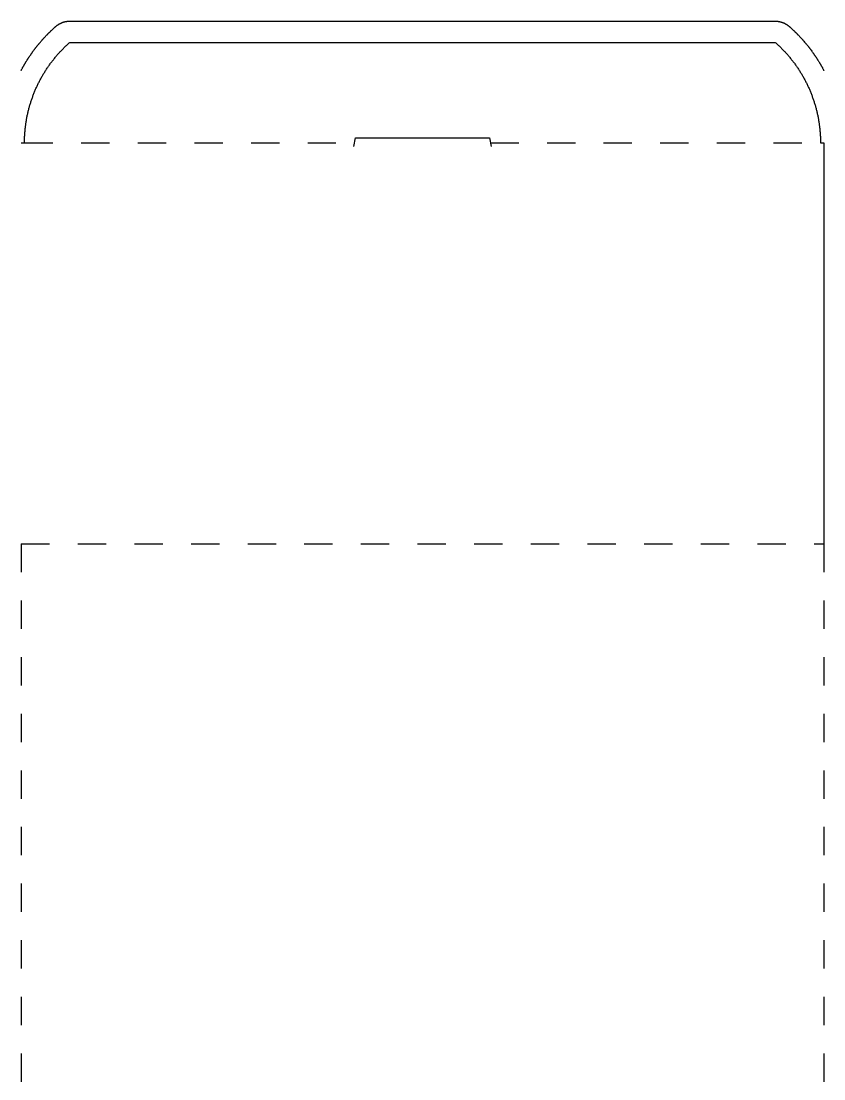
# Model space of a CAD drawing. Extents: x -9 to 1073, y -897 to 0.
# Drawn here: x 555.2 to 895.4, y -448.4 to 0 of the extents above; entities that cross this region are included whole.
import ezdxf

# ---------------------------------------------------------------- set-up
doc = ezdxf.new("R2010")
doc.units = 0
doc.linetypes.add('DASHED', pattern=[24, 12, -12])
for name, color, linetype in [('BLEED', 3, 'CONTINUOUS'), ('CREASE', 5, 'DASHED'), ('CUT', 1, 'CONTINUOUS')]:
    doc.layers.add(name, color=color, linetype=linetype)

msp = doc.modelspace()

# ---------------------------------------------------------------- linework, layer by layer
at = {"layer": 'BLEED'}
for p, q in [((575.7041, -0.0014), (575.8474, 0)), ((575.8474, 0), (874.7827, 0)), ((874.7827, 0), (874.8965, -0.0007)), ((567.365, -4.6015), (567.6516, -4.3222)), ((567.6516, -4.3222), (567.7006, -4.2754)), ((567.7006, -4.2754), (567.99, -3.9974)), ((567.99, -3.9974), (568.0238, -3.965)), ((568.0238, -3.965), (568.1686, -3.8275)), ((568.1686, -3.8275), (568.201, -3.7966)), ((568.201, -3.7966), (568.3471, -3.659)), ((568.3471, -3.659), (568.3644, -3.6432)), ((568.3644, -3.6432), (568.5106, -3.5064)), ((568.5106, -3.5064), (568.5271, -3.4913)), ((568.5271, -3.4913), (568.674, -3.3545)), ((568.674, -3.3545), (568.6913, -3.3379)), ((568.6913, -3.3379), (568.8382, -3.2018)), ((568.8382, -3.2018), (568.8713, -3.1709)), ((568.8713, -3.1709), (569.0189, -3.0355)), ((569.0189, -3.0355), (569.0527, -3.0053)), ((569.0527, -3.0053), (569.3494, -2.736)), ((569.3494, -2.736), (569.4012, -2.6892)), ((569.4012, -2.6892), (569.5502, -2.556)), ((569.5502, -2.556), (569.6986, -2.4235)), ((569.6986, -2.4235), (569.7346, -2.3918)), ((569.7346, -2.3918), (569.8843, -2.2594)), ((569.8843, -2.2594), (569.97, -2.1845)), ((569.97, -2.1845), (570.0564, -2.1103)), ((570.0564, -2.1103), (570.1442, -2.0376)), ((570.1442, -2.0376), (570.2328, -1.9663)), ((570.2328, -1.9663), (570.3221, -1.8958)), ((570.3221, -1.8958), (570.4128, -1.8266)), ((570.4128, -1.8266), (570.5035, -1.7582)), ((570.5035, -1.7582), (570.5957, -1.6913)), ((570.5957, -1.6913), (570.6886, -1.625)), ((570.6886, -1.625), (570.7822, -1.561)), ((570.7822, -1.561), (570.8765, -1.4969)), ((570.8765, -1.4969), (570.9722, -1.435)), ((570.9722, -1.435), (571.068, -1.3738)), ((571.068, -1.3738), (571.1652, -1.314)), ((571.1652, -1.314), (571.2624, -1.2557)), ((571.2624, -1.2557), (571.361, -1.1981)), ((571.361, -1.1981), (571.4597, -1.1419)), ((571.4597, -1.1419), (571.5598, -1.0872)), ((571.5598, -1.0872), (571.6598, -1.0332)), ((571.6598, -1.0332), (571.7614, -0.9814)), ((571.7614, -0.9814), (571.8629, -0.9302)), ((571.8629, -0.9302), (571.9651, -0.8806)), ((571.9651, -0.8806), (572.0681, -0.8316)), ((572.0681, -0.8316), (572.1718, -0.7848)), ((572.1718, -0.7848), (572.2762, -0.7387)), ((572.2762, -0.7387), (572.3813, -0.6941)), ((572.3813, -0.6941), (572.4864, -0.6509)), ((572.4864, -0.6509), (572.5922, -0.6091)), ((572.5922, -0.6091), (572.6988, -0.5688)), ((572.6988, -0.5688), (572.8054, -0.5299)), ((572.8054, -0.5299), (572.9126, -0.4918)), ((572.9126, -0.4918), (573.0206, -0.4558)), ((573.0206, -0.4558), (573.1294, -0.4205)), ((573.1294, -0.4205), (573.2381, -0.3866)), ((573.2381, -0.3866), (573.3468, -0.3542)), ((573.3468, -0.3542), (573.4562, -0.3233)), ((573.4562, -0.3233), (573.5664, -0.2938)), ((573.5664, -0.2938), (573.6766, -0.2657)), ((573.6766, -0.2657), (573.7874, -0.239)), ((573.7874, -0.239), (573.8983, -0.2138)), ((573.8983, -0.2138), (574.0099, -0.1894)), ((574.0099, -0.1894), (574.1215, -0.167)), ((574.1215, -0.167), (574.2331, -0.1462)), ((574.2331, -0.1462), (574.3454, -0.126)), ((574.3454, -0.126), (574.4578, -0.108)), ((574.4578, -0.108), (574.5701, -0.0914)), ((574.5701, -0.0914), (574.6831, -0.0756)), ((574.6831, -0.0756), (574.7962, -0.0619)), ((574.7962, -0.0619), (574.9092, -0.049)), ((574.9092, -0.049), (575.0222, -0.0382)), ((575.0222, -0.0382), (575.136, -0.0281)), ((575.136, -0.0281), (575.249, -0.0202)), ((575.249, -0.0202), (575.3628, -0.013)), ((575.3628, -0.013), (575.4766, -0.0079)), ((575.4766, -0.0079), (575.5903, -0.0036)), ((575.5903, -0.0036), (575.7041, -0.0014)), ((874.8965, -0.0007), (875.0102, -0.0029)), ((875.0102, -0.0029), (875.124, -0.0065)), ((875.124, -0.0065), (875.2378, -0.0115)), ((875.2378, -0.0115), (875.3515, -0.018)), ((875.3515, -0.018), (875.4653, -0.0259)), ((875.4653, -0.0259), (875.5783, -0.0353)), ((875.5783, -0.0353), (875.6921, -0.0461)), ((875.6921, -0.0461), (875.8051, -0.0583)), ((875.8051, -0.0583), (875.9182, -0.072)), ((875.9182, -0.072), (876.0312, -0.0871)), ((876.0312, -0.0871), (876.1435, -0.1037)), ((876.1435, -0.1037), (876.2558, -0.1217)), ((876.2558, -0.1217), (876.3682, -0.1404)), ((876.3682, -0.1404), (876.4805, -0.1613)), ((876.4805, -0.1613), (876.5921, -0.1836)), ((876.5921, -0.1836), (876.703, -0.2074)), ((876.703, -0.2074), (876.8146, -0.2326)), ((876.8146, -0.2326), (876.9247, -0.2585)), ((876.9247, -0.2585), (877.0356, -0.2866)), ((877.0356, -0.2866), (877.145, -0.3154)), ((877.145, -0.3154), (877.2552, -0.3463)), ((877.2552, -0.3463), (877.3646, -0.378)), ((877.3646, -0.378), (877.4734, -0.4118)), ((877.4734, -0.4118), (877.5814, -0.4464)), ((877.5814, -0.4464), (877.6894, -0.4824)), ((877.6894, -0.4824), (877.7974, -0.5198)), ((877.7974, -0.5198), (877.9039, -0.5587)), ((877.9039, -0.5587), (878.0105, -0.599)), ((878.0105, -0.599), (878.1163, -0.6401)), ((878.1163, -0.6401), (878.2222, -0.6833)), ((878.2222, -0.6833), (878.3273, -0.7272)), ((878.3273, -0.7272), (878.4317, -0.7726)), ((878.4317, -0.7726), (878.5354, -0.8194)), ((878.5354, -0.8194), (878.6383, -0.8676)), ((878.6383, -0.8676), (878.7406, -0.9173)), ((878.7406, -0.9173), (878.8428, -0.9677)), ((878.8428, -0.9677), (878.9443, -1.0195)), ((878.9443, -1.0195), (879.0444, -1.0728)), ((879.0444, -1.0728), (879.1445, -1.1275)), ((879.1445, -1.1275), (879.2438, -1.1837)), ((879.2438, -1.1837), (879.3425, -1.2406)), ((879.3425, -1.2406), (879.4404, -1.2989)), ((879.4404, -1.2989), (879.5369, -1.3586)), ((879.5369, -1.3586), (879.6334, -1.4191)), ((879.6334, -1.4191), (879.7291, -1.481)), ((879.7291, -1.481), (879.8234, -1.5444)), ((879.8234, -1.5444), (879.9178, -1.6085)), ((879.9178, -1.6085), (880.0106, -1.674)), ((880.0106, -1.674), (880.1028, -1.741)), ((880.1028, -1.741), (880.1942, -1.8086)), ((880.1942, -1.8086), (880.285, -1.8778)), ((880.285, -1.8778), (880.3742, -1.9476)), ((880.3742, -1.9476), (880.4635, -2.0189)), ((880.4635, -2.0189), (880.5514, -2.0916)), ((880.5514, -2.0916), (880.6378, -2.165)), ((880.6378, -2.165), (880.7458, -2.2594)), ((880.7458, -2.2594), (880.8955, -2.3918)), ((880.8955, -2.3918), (880.9315, -2.4235)), ((880.9315, -2.4235), (881.0798, -2.556)), ((881.0798, -2.556), (881.2289, -2.6892)), ((881.2289, -2.6892), (881.2807, -2.736)), ((881.2807, -2.736), (881.5774, -3.0053)), ((881.5774, -3.0053), (881.6112, -3.0355)), ((881.6112, -3.0355), (881.7588, -3.1709)), ((881.7588, -3.1709), (881.7919, -3.2018)), ((881.7919, -3.2018), (881.9388, -3.3379)), ((881.9388, -3.3379), (881.9561, -3.3545)), ((881.9561, -3.3545), (882.103, -3.4913)), ((882.103, -3.4913), (882.1195, -3.5064)), ((882.1195, -3.5064), (882.2657, -3.6432)), ((882.2657, -3.6432), (882.2988, -3.6742)), ((882.2988, -3.6742), (882.5897, -3.9492)), ((882.5897, -3.9492), (882.6401, -3.9974)), ((882.6401, -3.9974), (882.7848, -4.1364)), ((882.7848, -4.1364), (882.8006, -4.1515)), ((882.8006, -4.1515), (882.9446, -4.2905)), ((882.9446, -4.2905), (882.9612, -4.307)), ((882.9612, -4.307), (883.1052, -4.4467)), ((883.1052, -4.4467), (883.1218, -4.4618)), ((883.1218, -4.4618), (883.265, -4.6015)), ((563.2409, -9.0346), (563.3705, -8.8819)), ((563.3705, -8.8819), (563.4, -8.8466)), ((563.4, -8.8466), (563.5303, -8.6947)), ((563.5303, -8.6947), (563.5469, -8.6767)), ((563.5469, -8.6767), (563.6779, -8.5248)), ((563.6779, -8.5248), (563.7074, -8.4902)), ((563.7074, -8.4902), (563.8392, -8.339)), ((563.8392, -8.339), (563.8536, -8.3232)), ((563.8536, -8.3232), (563.9854, -8.1727)), ((563.9854, -8.1727), (564.0012, -8.154)), ((564.0012, -8.154), (564.1337, -8.0035)), ((564.1337, -8.0035), (564.1639, -7.9697)), ((564.1639, -7.9697), (564.2971, -7.8199)), ((564.2971, -7.8199), (564.3115, -7.8034)), ((564.3115, -7.8034), (564.4447, -7.6543)), ((564.4447, -7.6543), (564.4606, -7.6363)), ((564.4606, -7.6363), (564.5945, -7.4873)), ((564.5945, -7.4873), (564.6254, -7.4534)), ((564.6254, -7.4534), (564.7601, -7.3051)), ((564.7601, -7.3051), (564.7759, -7.2878)), ((564.7759, -7.2878), (564.9113, -7.1395)), ((564.9113, -7.1395), (564.9257, -7.123)), ((564.9257, -7.123), (565.061, -6.9754)), ((565.061, -6.9754), (565.1086, -6.925)), ((565.1086, -6.925), (565.2446, -6.7795)), ((565.2439, -6.7788), (565.38, -6.6326)), ((565.2446, -6.7795), (565.2439, -6.7788)), ((565.38, -6.6326), (565.4124, -6.5981)), ((565.4124, -6.5981), (565.5499, -6.4519)), ((565.5499, -6.4519), (565.565, -6.4361)), ((565.565, -6.4361), (565.7026, -6.2906)), ((565.7026, -6.2906), (565.7342, -6.2575)), ((565.7342, -6.2575), (565.8725, -6.1128)), ((565.8725, -6.1128), (565.889, -6.0955)), ((565.889, -6.0955), (566.028, -5.9508)), ((566.028, -5.9508), (566.0431, -5.935)), ((566.0431, -5.935), (566.1821, -5.791)), ((566.1821, -5.791), (566.2138, -5.7578)), ((566.2138, -5.7578), (566.3534, -5.6146)), ((566.3534, -5.6146), (566.37, -5.598)), ((566.37, -5.598), (566.5104, -5.4547)), ((566.5104, -5.4547), (566.5421, -5.4223)), ((566.5421, -5.4223), (566.6832, -5.2798)), ((566.6832, -5.2798), (566.6998, -5.2639)), ((566.6998, -5.2639), (566.8409, -5.1221)), ((566.8409, -5.1221), (566.8567, -5.1055)), ((566.8567, -5.1055), (566.9986, -4.9637)), ((566.9986, -4.9637), (567.0151, -4.9478)), ((567.0151, -4.9478), (567.157, -4.8067)), ((567.157, -4.8067), (567.2052, -4.7585)), ((567.2052, -4.7585), (567.3485, -4.6181)), ((567.3485, -4.6181), (567.365, -4.6015)), ((883.265, -4.6015), (883.2974, -4.6339)), ((883.2974, -4.6339), (883.44, -4.7743)), ((883.44, -4.7743), (883.4566, -4.7902)), ((883.4566, -4.7902), (883.5991, -4.9313)), ((883.5991, -4.9313), (883.7734, -5.1055)), ((883.7734, -5.1055), (883.7892, -5.1221)), ((883.7892, -5.1221), (883.9303, -5.2639)), ((883.9303, -5.2639), (883.9469, -5.2798)), ((883.9469, -5.2798), (884.088, -5.4223)), ((884.088, -5.4223), (884.1362, -5.4713)), ((884.1362, -5.4713), (884.2759, -5.6146)), ((884.2759, -5.6146), (884.3998, -5.7413)), ((884.3998, -5.7413), (884.448, -5.791)), ((884.448, -5.791), (884.587, -5.935)), ((884.587, -5.935), (884.6021, -5.9508)), ((884.6021, -5.9508), (884.741, -6.0955)), ((884.741, -6.0955), (884.7576, -6.1128)), ((884.7576, -6.1128), (884.8958, -6.2575)), ((884.8958, -6.2575), (884.9275, -6.2906)), ((884.9275, -6.2906), (885.065, -6.4361)), ((885.065, -6.4361), (885.096, -6.4692)), ((885.096, -6.4692), (885.3696, -6.7615)), ((885.3696, -6.7615), (885.4013, -6.7954)), ((885.4013, -6.7954), (885.5374, -6.9422)), ((885.5374, -6.9422), (885.5518, -6.9581)), ((885.5518, -6.9581), (885.6878, -7.1057)), ((885.6878, -7.1057), (885.7346, -7.1568)), ((885.7346, -7.1568), (886.0039, -7.4534)), ((886.0039, -7.4534), (886.019, -7.47)), ((886.019, -7.47), (886.1537, -7.619)), ((886.1537, -7.619), (886.1854, -7.6543)), ((886.1854, -7.6543), (886.3186, -7.8034)), ((886.3186, -7.8034), (886.333, -7.8199)), ((886.333, -7.8199), (886.4662, -7.9697)), ((886.4662, -7.9697), (886.4964, -8.0035)), ((886.4964, -8.0035), (886.6289, -8.154)), ((886.6289, -8.154), (886.6447, -8.1727)), ((886.6447, -8.1727), (886.7765, -8.3232)), ((886.7765, -8.3232), (886.7909, -8.339)), ((886.7909, -8.339), (886.9226, -8.4902)), ((886.9226, -8.4902), (886.9687, -8.5428)), ((886.9687, -8.5428), (887.2294, -8.8466)), ((887.2294, -8.8466), (887.243, -8.8632)), ((887.243, -8.8632), (887.3734, -9.0158)), ((559.6949, -13.6109), (559.8108, -13.4474)), ((559.8108, -13.4474), (559.8367, -13.4107)), ((559.8367, -13.4107), (560.07, -13.0853)), ((560.07, -13.0853), (560.0966, -13.0486)), ((560.0966, -13.0486), (560.214, -12.8866)), ((560.214, -12.8866), (560.2298, -12.865)), ((560.2298, -12.865), (560.3479, -12.703)), ((560.3479, -12.703), (560.3746, -12.667)), ((560.3746, -12.667), (560.4934, -12.5057)), ((560.4934, -12.5057), (560.5085, -12.4848)), ((560.5085, -12.4848), (560.628, -12.3235)), ((560.628, -12.3235), (560.6554, -12.2868)), ((560.6554, -12.2868), (560.7756, -12.1262)), ((560.7756, -12.1262), (560.7871, -12.1111)), ((560.7871, -12.1111), (560.9074, -11.9513)), ((560.9074, -11.9513), (560.9225, -11.9304)), ((560.9225, -11.9304), (561.0434, -11.7706)), ((561.0434, -11.7706), (561.0715, -11.7346)), ((561.0715, -11.7346), (561.1932, -11.5754)), ((561.1932, -11.5754), (561.2047, -11.5596)), ((561.2047, -11.5596), (561.3264, -11.4012)), ((561.3264, -11.4012), (561.3581, -11.3609)), ((561.3581, -11.3609), (561.6043, -11.0441)), ((561.6043, -11.0441), (561.6446, -10.9922)), ((561.6446, -10.9922), (561.7555, -10.8511)), ((561.7555, -10.8511), (561.8794, -10.6934)), ((561.8794, -10.6934), (561.9362, -10.6222)), ((561.9362, -10.6222), (562.1868, -10.3097)), ((562.1868, -10.3097), (562.2156, -10.2744)), ((562.2156, -10.2744), (562.3416, -10.1189)), ((562.3416, -10.1189), (562.4842, -9.9439)), ((562.4842, -9.9439), (562.4971, -9.9281)), ((562.4971, -9.9281), (562.6238, -9.7733)), ((562.6238, -9.7733), (562.6555, -9.7351)), ((562.6555, -9.7351), (562.7837, -9.5803)), ((562.7837, -9.5803), (562.7966, -9.5645)), ((562.7966, -9.5645), (562.9248, -9.4104)), ((562.9248, -9.4104), (562.9536, -9.3751)), ((562.9536, -9.3751), (563.0825, -9.2218)), ((563.0825, -9.2218), (563.0962, -9.2059)), ((563.0962, -9.2059), (563.225, -9.0533)), ((563.225, -9.0533), (563.2409, -9.0346)), ((887.3734, -9.0158), (887.405, -9.0533)), ((887.405, -9.0533), (887.5339, -9.2059)), ((887.5339, -9.2059), (887.5476, -9.2218)), ((887.5476, -9.2218), (887.6765, -9.3751)), ((887.6765, -9.3751), (887.7053, -9.4104)), ((887.7053, -9.4104), (887.8334, -9.5645)), ((887.8334, -9.5645), (887.8622, -9.599)), ((887.8622, -9.599), (888.1171, -9.9086)), ((888.1171, -9.9086), (888.1459, -9.9439)), ((888.1459, -9.9439), (888.2885, -10.1189)), ((888.2885, -10.1189), (888.4145, -10.2744)), ((888.4145, -10.2744), (888.4433, -10.3097)), ((888.4433, -10.3097), (888.5686, -10.4659)), ((888.5686, -10.4659), (888.5844, -10.4861)), ((888.5844, -10.4861), (888.709, -10.6423)), ((888.709, -10.6423), (888.7212, -10.6582)), ((888.7212, -10.6582), (888.8458, -10.8151)), ((888.8458, -10.8151), (888.8746, -10.8504)), ((888.8746, -10.8504), (888.9984, -11.0081)), ((888.9984, -11.0081), (889.0258, -11.0441)), ((889.0258, -11.0441), (889.1366, -11.1866)), ((889.1366, -11.1866), (889.2598, -11.3443)), ((889.2598, -11.3443), (889.3152, -11.4163)), ((889.3152, -11.4163), (889.5586, -11.7346)), ((889.5586, -11.7346), (889.5866, -11.7706)), ((889.5866, -11.7706), (889.7076, -11.9304)), ((889.7076, -11.9304), (889.7227, -11.9513)), ((889.7227, -11.9513), (889.843, -12.1111)), ((889.843, -12.1111), (889.8545, -12.1262)), ((889.8545, -12.1262), (889.9747, -12.2868)), ((889.9747, -12.2868), (890.0172, -12.3444)), ((890.0172, -12.3444), (890.2548, -12.667)), ((890.2548, -12.667), (890.2814, -12.703)), ((890.2814, -12.703), (890.5176, -13.027)), ((890.5176, -13.027), (890.5601, -13.0853)), ((890.5601, -13.0853), (890.7934, -13.4107)), ((890.7934, -13.4107), (890.8193, -13.4474)), ((890.8193, -13.4474), (890.9352, -13.6109)), ((556.7969, -18.0878), (556.8991, -17.9158)), ((556.8991, -17.9158), (556.9128, -17.892)), ((556.9128, -17.892), (557.1187, -17.5478)), ((557.1187, -17.5478), (557.1648, -17.4715)), ((557.1648, -17.4715), (557.2692, -17.3009)), ((557.2692, -17.3009), (557.365, -17.1439)), ((557.365, -17.1439), (557.3974, -17.0921)), ((557.3974, -17.0921), (557.5025, -16.9222)), ((557.5025, -16.9222), (557.5075, -16.9128)), ((557.5075, -16.9128), (557.6134, -16.7422)), ((557.6134, -16.7422), (557.6465, -16.6903)), ((557.6465, -16.6903), (557.753, -16.5211)), ((557.753, -16.5211), (557.7674, -16.4981)), ((557.7674, -16.4981), (557.982, -16.1597)), ((557.982, -16.1597), (558.0065, -16.1215)), ((558.0065, -16.1215), (558.1145, -15.953)), ((558.1145, -15.953), (558.1433, -15.9077)), ((558.1433, -15.9077), (558.2527, -15.7392)), ((558.2527, -15.7392), (558.2628, -15.7241)), ((558.2628, -15.7241), (558.4817, -15.3886)), ((558.4817, -15.3886), (558.5213, -15.3288)), ((558.5213, -15.3288), (558.6322, -15.1618)), ((558.6322, -15.1618), (558.6415, -15.1466)), ((558.6415, -15.1466), (558.7524, -14.9803)), ((558.7524, -14.9803), (558.7826, -14.9357)), ((558.7826, -14.9357), (558.895, -14.7694)), ((558.895, -14.7694), (558.905, -14.7542)), ((558.905, -14.7542), (559.0174, -14.5886)), ((559.0174, -14.5886), (559.0325, -14.567)), ((559.0325, -14.567), (559.1455, -14.4014)), ((559.1455, -14.4014), (559.1556, -14.3863)), ((559.1556, -14.3863), (559.2686, -14.2214)), ((559.2686, -14.2214), (559.2989, -14.1775)), ((559.2989, -14.1775), (559.4134, -14.0126)), ((559.4134, -14.0126), (559.4242, -13.9975)), ((559.4242, -13.9975), (559.5386, -13.8334)), ((559.5386, -13.8334), (559.5538, -13.8118)), ((559.5538, -13.8118), (559.669, -13.6476)), ((559.669, -13.6476), (559.6949, -13.6109)), ((890.9352, -13.6109), (890.9611, -13.6476)), ((890.9611, -13.6476), (891.0763, -13.8118)), ((891.0763, -13.8118), (891.0914, -13.8334)), ((891.0914, -13.8334), (891.2059, -13.9975)), ((891.2059, -13.9975), (891.2167, -14.0126)), ((891.2167, -14.0126), (891.3312, -14.1775)), ((891.3312, -14.1775), (891.3614, -14.2214)), ((891.3614, -14.2214), (891.4745, -14.3863)), ((891.4745, -14.3863), (891.4846, -14.4014)), ((891.4846, -14.4014), (891.5976, -14.567)), ((891.5976, -14.567), (891.6127, -14.5886)), ((891.6127, -14.5886), (891.725, -14.7542)), ((891.725, -14.7542), (891.7502, -14.7917)), ((891.7502, -14.7917), (891.9734, -15.1243)), ((891.9734, -15.1243), (891.9979, -15.1618)), ((891.9979, -15.1618), (892.1088, -15.3288)), ((892.1088, -15.3288), (892.1484, -15.3886)), ((892.1484, -15.3886), (892.3673, -15.7241)), ((892.3673, -15.7241), (892.3918, -15.7615)), ((892.3918, -15.7615), (892.6092, -16.0985)), ((892.6092, -16.0985), (892.6387, -16.1446)), ((892.6387, -16.1446), (892.746, -16.313)), ((892.746, -16.313), (892.7647, -16.3426)), ((892.7647, -16.3426), (892.872, -16.5125)), ((892.872, -16.5125), (892.877, -16.5211)), ((892.877, -16.5211), (892.9836, -16.6903)), ((892.9836, -16.6903), (893.0167, -16.7422)), ((893.0167, -16.7422), (893.1226, -16.9128)), ((893.1226, -16.9128), (893.1276, -16.9222)), ((893.1276, -16.9222), (893.2327, -17.0921)), ((893.2327, -17.0921), (893.2651, -17.1439)), ((893.2651, -17.1439), (893.3695, -17.3153)), ((893.3695, -17.3153), (893.3753, -17.3246)), ((893.3753, -17.3246), (893.479, -17.4953)), ((893.479, -17.4953), (893.4962, -17.5241)), ((893.4962, -17.5241), (893.5999, -17.6962)), ((893.5999, -17.6962), (893.6057, -17.7055)), ((893.6057, -17.7055), (893.7086, -17.8769)), ((893.7086, -17.8769), (893.7396, -17.9294)), ((893.7396, -17.9294), (893.8418, -18.1022)), ((555.2107, -20.929), (555.3043, -20.7518)), ((555.3043, -20.7518), (555.3115, -20.7382)), ((555.3115, -20.7382), (555.4051, -20.5618)), ((555.4051, -20.5618), (555.4325, -20.5114)), ((555.4325, -20.5114), (555.5275, -20.335)), ((555.5275, -20.335), (555.5405, -20.3098)), ((555.5405, -20.3098), (555.6362, -20.1334)), ((555.6362, -20.1334), (555.6442, -20.1204)), ((555.6442, -20.1204), (555.7399, -19.9447)), ((555.7399, -19.9447), (555.7536, -19.9195)), ((555.7536, -19.9195), (555.8501, -19.7438)), ((555.8501, -19.7438), (555.871, -19.705)), ((555.871, -19.705), (555.9682, -19.53)), ((555.9682, -19.53), (555.9818, -19.5055)), ((555.9818, -19.5055), (556.0798, -19.3306)), ((556.0798, -19.3306), (556.1014, -19.2924)), ((556.1014, -19.2924), (556.2, -19.1182)), ((556.2, -19.1182), (556.2137, -19.0937)), ((556.2137, -19.0937), (556.313, -18.9194)), ((556.313, -18.9194), (556.3217, -18.9058)), ((556.3217, -18.9058), (556.421, -18.7322)), ((556.421, -18.7322), (556.4484, -18.6833)), ((556.4484, -18.6833), (556.5492, -18.5098)), ((556.5492, -18.5098), (556.5578, -18.4961)), ((556.5578, -18.4961), (556.6586, -18.3233)), ((556.6586, -18.3233), (556.6723, -18.2988)), ((556.6723, -18.2988), (556.7738, -18.126)), ((556.7738, -18.126), (556.7969, -18.0878)), ((893.8418, -18.1022), (893.8562, -18.126)), ((893.8562, -18.126), (893.9578, -18.2988)), ((893.9578, -18.2988), (893.9714, -18.3233)), ((893.9714, -18.3233), (894.0722, -18.4961)), ((894.0722, -18.4961), (894.0809, -18.5098)), ((894.0809, -18.5098), (894.1817, -18.6833)), ((894.1817, -18.6833), (894.209, -18.7322)), ((894.209, -18.7322), (894.3084, -18.9058)), ((894.3084, -18.9058), (894.317, -18.9194)), ((894.317, -18.9194), (894.4164, -19.0937)), ((894.4164, -19.0937), (894.4301, -19.1182)), ((894.4301, -19.1182), (894.5287, -19.2924)), ((894.5287, -19.2924), (894.5503, -19.3306)), ((894.5503, -19.3306), (894.6482, -19.5055)), ((894.6482, -19.5055), (894.6619, -19.53)), ((894.6619, -19.53), (894.7591, -19.705)), ((894.7591, -19.705), (894.78, -19.7438)), ((894.78, -19.7438), (894.8765, -19.9195)), ((894.8765, -19.9195), (894.8902, -19.9447)), ((894.8902, -19.9447), (894.9859, -20.1204)), ((894.9859, -20.1204), (894.9938, -20.1334)), ((894.9938, -20.1334), (895.0896, -20.3098)), ((895.0896, -20.3098), (895.1162, -20.3602)), ((895.1162, -20.3602), (895.3049, -20.713)), ((895.3049, -20.713), (895.3258, -20.7518)), ((895.3258, -20.7518), (895.4194, -20.929))]:
    msp.add_line(p, q, dxfattribs=at)
at = {"layer": 'CREASE'}
for p, q in [((556.6535, -51.5197), (696.5433, -51.5197)), ((754.0866, -51.5197), (893.9764, -51.5197)), ((555.2362, -221.5984), (555.2362, -675.1417)), ((555.2362, -221.5984), (895.3937, -221.5984)), ((895.3937, -221.5984), (895.3937, -675.1417))]:
    msp.add_line(p, q, dxfattribs=at)
at = {"layer": 'CUT'}
for p, q in [((571.3062, -13.4841), (571.559, -13.2062)), ((571.559, -13.2062), (571.8138, -12.9303)), ((571.559, -13.2062), (571.559, -13.2062)), ((571.8138, -12.9303), (572.0703, -12.6561)), ((572.0703, -12.6561), (572.3286, -12.3836)), ((572.3286, -12.3836), (572.5888, -12.1127)), ((572.5888, -12.1127), (572.8508, -11.8436)), ((572.8508, -11.8436), (573.1146, -11.5761)), ((573.1146, -11.5761), (573.3803, -11.3103)), ((573.3803, -11.3103), (573.6478, -11.0462)), ((573.6478, -11.0462), (573.9167, -10.7841)), ((573.6478, -11.0462), (573.6478, -11.0462)), ((573.9167, -10.7841), (574.1875, -10.5238)), ((574.1875, -10.5238), (574.4599, -10.2653)), ((574.4599, -10.2653), (574.7341, -10.0085)), ((574.7341, -10.0085), (575.0099, -9.7536)), ((575.0099, -9.7536), (575.2874, -9.5006)), ((575.2874, -9.5006), (575.5666, -9.2493)), ((575.5666, -9.2493), (575.8474, -9)), ((575.8474, -9), (575.8474, -9)), ((575.8474, -9), (874.7827, -9)), ((874.7827, -9), (874.7827, -9)), ((874.7827, -9), (875.0635, -9.2493)), ((875.0635, -9.2493), (875.3427, -9.5006)), ((875.3427, -9.5006), (875.6202, -9.7536)), ((875.6202, -9.7536), (875.896, -10.0085)), ((875.896, -10.0085), (876.1702, -10.2653)), ((876.1702, -10.2653), (876.4426, -10.5238)), ((876.4426, -10.5238), (876.7133, -10.7841)), ((876.7133, -10.7841), (876.9823, -11.0462)), ((876.9823, -11.0462), (876.9823, -11.0462)), ((876.9823, -11.0462), (877.2498, -11.3103)), ((877.2498, -11.3103), (877.5153, -11.5761)), ((877.5153, -11.5761), (877.7791, -11.8436)), ((877.7791, -11.8436), (878.041, -12.1127)), ((878.041, -12.1127), (878.3011, -12.3836)), ((878.3011, -12.3836), (878.5595, -12.6561)), ((878.5595, -12.6561), (878.8161, -12.9303)), ((878.8161, -12.9303), (879.071, -13.2062)), ((879.071, -13.2062), (879.071, -13.2062)), ((879.071, -13.2062), (879.3239, -13.4841)), ((567.5174, -18.1459), (567.7394, -17.843)), ((567.7394, -17.843), (567.9637, -17.5417)), ((567.7394, -17.843), (567.7394, -17.843)), ((567.9637, -17.5417), (568.1899, -17.2418)), ((568.1899, -17.2418), (568.4181, -16.9434)), ((568.4181, -16.9434), (568.6482, -16.6465)), ((568.6482, -16.6465), (568.8802, -16.3511)), ((568.8802, -16.3511), (569.1141, -16.0573)), ((569.1141, -16.0573), (569.3499, -15.765)), ((569.3499, -15.765), (569.5877, -15.4742)), ((569.5877, -15.4742), (569.8276, -15.1851)), ((569.5877, -15.4742), (569.5877, -15.4742)), ((569.8276, -15.1851), (570.0693, -14.8975)), ((570.0693, -14.8975), (570.313, -14.6116)), ((570.313, -14.6116), (570.5585, -14.3273)), ((570.5585, -14.3273), (570.8059, -14.0446)), ((570.8059, -14.0446), (571.0551, -13.7635)), ((571.0551, -13.7635), (571.3062, -13.4841)), ((879.3239, -13.4841), (879.575, -13.7635)), ((879.575, -13.7635), (879.8242, -14.0446)), ((879.8242, -14.0446), (880.0715, -14.3273)), ((880.0715, -14.3273), (880.3169, -14.6116)), ((880.3169, -14.6116), (880.5604, -14.8975)), ((880.5604, -14.8975), (880.802, -15.1851)), ((880.802, -15.1851), (881.0417, -15.4742)), ((881.0417, -15.4742), (881.0417, -15.4742)), ((881.0417, -15.4742), (881.2796, -15.765)), ((881.2796, -15.765), (881.5157, -16.0572)), ((881.5157, -16.0572), (881.7497, -16.3509)), ((881.7497, -16.3509), (881.9817, -16.6462)), ((881.9817, -16.6462), (882.2118, -16.9431)), ((882.2118, -16.9431), (882.4398, -17.2415)), ((882.4398, -17.2415), (882.6659, -17.5414)), ((882.6659, -17.5414), (882.8899, -17.843)), ((882.8899, -17.843), (882.8899, -17.843)), ((882.8899, -17.843), (883.1122, -18.1459)), ((564.6234, -22.5342), (564.8164, -22.212)), ((564.8164, -22.212), (565.0116, -21.8911)), ((565.0116, -21.8911), (565.2089, -21.5715)), ((565.2089, -21.5715), (565.4084, -21.2532)), ((565.4084, -21.2532), (565.6099, -20.9362)), ((565.6099, -20.9362), (565.8136, -20.6205)), ((565.8136, -20.6205), (566.0194, -20.3062)), ((566.0194, -20.3062), (566.2274, -19.9934)), ((566.0194, -20.3062), (566.0194, -20.3062)), ((566.2274, -19.9934), (566.4375, -19.6819)), ((566.4375, -19.6819), (566.6495, -19.3719)), ((566.6495, -19.3719), (566.8635, -19.0633)), ((566.8635, -19.0633), (567.0795, -18.756)), ((567.0795, -18.756), (567.2974, -18.4502)), ((567.2974, -18.4502), (567.5174, -18.1459)), ((883.1122, -18.1459), (883.3323, -18.4502)), ((883.3323, -18.4502), (883.5504, -18.756)), ((883.5504, -18.756), (883.7665, -19.0633)), ((883.7665, -19.0633), (883.9806, -19.3719)), ((883.9806, -19.3719), (884.1926, -19.6819)), ((884.1926, -19.6819), (884.4026, -19.9934)), ((884.4026, -19.9934), (884.6107, -20.3062)), ((884.6107, -20.3062), (884.6107, -20.3062)), ((884.6107, -20.3062), (884.8165, -20.6205)), ((884.8165, -20.6205), (885.0201, -20.9362)), ((885.0201, -20.9362), (885.2215, -21.2532)), ((885.2215, -21.2532), (885.4209, -21.5715)), ((885.4209, -21.5715), (885.6182, -21.8911)), ((885.6182, -21.8911), (885.8134, -22.212)), ((885.8134, -22.212), (886.0065, -22.5342)), ((562.1483, -27.1715), (562.3107, -26.833)), ((562.3107, -26.833), (562.4754, -26.4955)), ((562.4754, -26.4955), (562.6422, -26.159)), ((562.6422, -26.159), (562.8112, -25.8237)), ((562.8112, -25.8237), (562.9824, -25.4894)), ((562.9824, -25.4894), (563.156, -25.1563)), ((562.9824, -25.4894), (562.9824, -25.4894)), ((563.156, -25.1563), (563.3318, -24.8243)), ((563.3318, -24.8243), (563.5097, -24.4935)), ((563.5097, -24.4935), (563.6899, -24.1639)), ((563.6899, -24.1639), (563.8722, -23.8355)), ((563.8722, -23.8355), (564.0568, -23.5084)), ((564.0568, -23.5084), (564.2435, -23.1825)), ((564.2435, -23.1825), (564.4325, -22.8578)), ((564.4325, -22.8578), (564.6234, -22.5342)), ((564.4325, -22.8578), (564.4325, -22.8578)), ((886.0065, -22.5342), (886.1976, -22.8578)), ((886.1976, -22.8578), (886.1976, -22.8578)), ((886.1976, -22.8578), (886.3864, -23.1825)), ((886.3864, -23.1825), (886.573, -23.5084)), ((886.573, -23.5084), (886.7575, -23.8355)), ((886.7575, -23.8355), (886.9398, -24.1639)), ((886.9398, -24.1639), (887.12, -24.4935)), ((887.12, -24.4935), (887.2979, -24.8243)), ((887.2979, -24.8243), (887.4736, -25.1563)), ((887.4736, -25.1563), (887.647, -25.4894)), ((887.647, -25.4894), (887.647, -25.4894)), ((887.647, -25.4894), (887.8184, -25.8237)), ((887.8184, -25.8237), (887.9876, -26.159)), ((887.9876, -26.159), (888.1545, -26.4955)), ((888.1545, -26.4955), (888.3193, -26.833)), ((888.3193, -26.833), (888.4818, -27.1715)), ((560.2434, -31.6663), (560.3762, -31.3149)), ((560.3762, -31.3149), (560.5114, -30.9643)), ((560.5114, -30.9643), (560.6486, -30.6146)), ((560.5114, -30.9643), (560.5114, -30.9643)), ((560.6486, -30.6146), (560.7882, -30.2659)), ((560.7882, -30.2659), (560.9302, -29.9182)), ((560.9302, -29.9182), (561.0744, -29.5715)), ((561.0744, -29.5715), (561.2209, -29.2257)), ((561.2209, -29.2257), (561.3698, -28.8808)), ((561.3698, -28.8808), (561.5208, -28.5368)), ((561.5208, -28.5368), (561.6742, -28.1938)), ((561.6742, -28.1938), (561.83, -27.8519)), ((561.6742, -28.1938), (561.6742, -28.1938)), ((561.83, -27.8519), (561.988, -27.5112)), ((561.988, -27.5112), (562.1483, -27.1715)), ((888.4818, -27.1715), (888.642, -27.5112)), ((888.642, -27.5112), (888.8001, -27.8519)), ((888.8001, -27.8519), (888.9559, -28.1938)), ((888.9559, -28.1938), (888.9559, -28.1938)), ((888.9559, -28.1938), (889.1092, -28.5368)), ((889.1092, -28.5368), (889.2603, -28.8808)), ((889.2603, -28.8808), (889.4091, -29.2257)), ((889.4091, -29.2257), (889.5557, -29.5715)), ((889.5557, -29.5715), (889.6999, -29.9182)), ((889.6999, -29.9182), (889.8419, -30.2659)), ((889.8419, -30.2659), (889.9815, -30.6146)), ((889.9815, -30.6146), (890.1187, -30.9643)), ((890.1187, -30.9643), (890.1187, -30.9643)), ((890.1187, -30.9643), (890.2539, -31.3149)), ((890.2539, -31.3149), (890.3866, -31.6663)), ((558.8343, -35.9466), (558.9386, -35.5858)), ((558.9386, -35.5858), (559.0454, -35.2257)), ((559.0454, -35.2257), (559.1545, -34.8664)), ((559.1545, -34.8664), (559.266, -34.5077)), ((559.266, -34.5077), (559.3799, -34.1498)), ((559.3799, -34.1498), (559.4962, -33.7925)), ((559.4962, -33.7925), (559.6148, -33.436)), ((559.4962, -33.7925), (559.4962, -33.7925)), ((559.6148, -33.436), (559.7358, -33.0803)), ((559.7358, -33.0803), (559.8591, -32.7256)), ((559.8591, -32.7256), (559.9849, -32.3717)), ((559.9849, -32.3717), (560.1129, -32.0186)), ((560.1129, -32.0186), (560.2434, -31.6663)), ((890.3866, -31.6663), (890.5169, -32.0186)), ((890.5169, -32.0186), (890.6449, -32.3717)), ((890.6449, -32.3717), (890.7704, -32.7256)), ((890.7704, -32.7256), (890.8937, -33.0803)), ((890.8937, -33.0803), (891.0146, -33.436)), ((891.0146, -33.436), (891.1332, -33.7925)), ((891.1332, -33.7925), (891.1332, -33.7925)), ((891.1332, -33.7925), (891.2497, -34.1498)), ((891.2497, -34.1498), (891.3637, -34.5077)), ((891.3637, -34.5077), (891.4752, -34.8664)), ((891.4752, -34.8664), (891.5844, -35.2257)), ((891.5844, -35.2257), (891.6911, -35.5858)), ((891.6911, -35.5858), (891.7955, -35.9466)), ((557.6968, -40.6936), (557.7697, -40.3253)), ((557.7697, -40.3253), (557.8451, -39.9574)), ((557.8451, -39.9574), (557.923, -39.5899)), ((557.923, -39.5899), (558.0033, -39.2228)), ((557.923, -39.5899), (557.923, -39.5899)), ((558.0033, -39.2228), (558.0859, -38.8563)), ((558.0859, -38.8563), (558.171, -38.4905)), ((558.171, -38.4905), (558.2585, -38.1253)), ((558.2585, -38.1253), (558.3484, -37.7607)), ((558.3484, -37.7607), (558.4408, -37.3966)), ((558.4408, -37.3966), (558.5356, -37.0332)), ((558.5356, -37.0332), (558.6329, -36.6703)), ((558.6329, -36.6703), (558.7324, -36.3081)), ((558.6329, -36.6703), (558.6329, -36.6703)), ((558.7324, -36.3081), (558.8343, -35.9466)), ((891.7955, -35.9466), (891.8975, -36.3081)), ((891.8975, -36.3081), (891.9972, -36.6703)), ((891.9972, -36.6703), (891.9972, -36.6703)), ((891.9972, -36.6703), (892.0943, -37.0332)), ((892.0943, -37.0332), (892.189, -37.3966)), ((892.189, -37.3966), (892.2814, -37.7607)), ((892.2814, -37.7607), (892.3713, -38.1253)), ((892.3713, -38.1253), (892.4589, -38.4905)), ((892.4589, -38.4905), (892.5441, -38.8563)), ((892.5441, -38.8563), (892.6268, -39.2228)), ((892.6268, -39.2228), (892.7071, -39.5899)), ((892.7071, -39.5899), (892.7071, -39.5899)), ((892.7071, -39.5899), (892.785, -39.9574)), ((892.785, -39.9574), (892.8604, -40.3253)), ((892.8604, -40.3253), (892.9333, -40.6936)), ((557.0128, -45.1478), (557.0562, -44.7746)), ((557.0562, -44.7746), (557.1021, -44.4018)), ((557.1021, -44.4018), (557.1505, -44.0293)), ((557.1505, -44.0293), (557.2013, -43.6571)), ((557.2013, -43.6571), (557.2546, -43.2853)), ((557.2546, -43.2853), (557.3104, -42.9138)), ((557.3104, -42.9138), (557.3686, -42.5426)), ((557.3686, -42.5426), (557.4294, -42.1719)), ((557.3686, -42.5426), (557.3686, -42.5426)), ((557.4294, -42.1719), (557.4926, -41.8016)), ((557.4926, -41.8016), (557.5583, -41.4318)), ((557.5583, -41.4318), (557.6263, -41.0625)), ((557.6263, -41.0625), (557.6968, -40.6936)), ((892.9333, -40.6936), (893.0038, -41.0625)), ((893.0038, -41.0625), (893.0718, -41.4318)), ((893.0718, -41.4318), (893.1374, -41.8016)), ((893.1374, -41.8016), (893.2007, -42.1719)), ((893.2007, -42.1719), (893.2615, -42.5426)), ((893.2615, -42.5426), (893.2615, -42.5426)), ((893.2615, -42.5426), (893.3197, -42.9138)), ((893.3197, -42.9138), (893.3754, -43.2853)), ((893.3754, -43.2853), (893.4287, -43.6571)), ((893.4287, -43.6571), (893.4796, -44.0293)), ((893.4796, -44.0293), (893.528, -44.4018)), ((893.528, -44.4018), (893.5739, -44.7746)), ((893.5739, -44.7746), (893.6173, -45.1478)), ((556.6848, -49.6421), (556.6986, -49.2668)), ((556.6986, -49.2668), (556.7148, -48.8916)), ((556.7148, -48.8916), (556.7335, -48.5165)), ((556.7335, -48.5165), (556.7545, -48.1413)), ((556.7335, -48.5165), (556.7335, -48.5165)), ((556.7545, -48.1413), (556.778, -47.7663)), ((556.778, -47.7663), (556.8041, -47.3915)), ((556.8041, -47.3915), (556.8327, -47.017)), ((556.8327, -47.017), (556.8638, -46.6427)), ((556.8638, -46.6427), (556.8973, -46.2686)), ((556.8973, -46.2686), (556.9334, -45.8948)), ((556.9334, -45.8948), (556.9718, -45.5213)), ((556.9718, -45.5213), (557.0128, -45.1478)), ((556.9718, -45.5213), (556.9718, -45.5213)), ((893.6173, -45.1478), (893.6582, -45.5213)), ((893.6582, -45.5213), (893.6582, -45.5213)), ((893.6582, -45.5213), (893.6967, -45.8948)), ((893.6967, -45.8948), (893.7327, -46.2686)), ((893.7327, -46.2686), (893.7663, -46.6427)), ((893.7663, -46.6427), (893.7974, -47.017)), ((893.7974, -47.017), (893.826, -47.3915)), ((893.826, -47.3915), (893.852, -47.7663)), ((893.852, -47.7663), (893.8756, -48.1413)), ((893.8756, -48.1413), (893.8966, -48.5165)), ((893.8966, -48.5165), (893.8966, -48.5165)), ((893.8966, -48.5165), (893.9153, -48.8916)), ((893.9153, -48.8916), (893.9315, -49.2668)), ((893.9315, -49.2668), (893.9453, -49.6421)), ((555.2359, -51.5196), (556.6536, -51.5196)), ((556.6536, -51.5196), (556.6548, -51.144)), ((556.6536, -51.5196), (556.6536, -51.5196)), ((556.6536, -51.5196), (556.6536, -51.5196)), ((556.6536, -51.5196), (556.6536, -51.5196)), ((556.6548, -51.144), (556.6586, -50.7685)), ((556.6586, -50.7685), (556.6648, -50.393)), ((556.6648, -50.393), (556.6736, -50.0175)), ((556.6736, -50.0175), (556.6848, -49.6421)), ((696.2602, -53.1547), (696.9686, -49.3934)), ((696.2602, -53.1547), (696.2602, -53.1547)), ((696.9686, -49.3934), (696.9686, -49.3934)), ((696.9686, -49.3934), (753.6614, -49.3934)), ((753.6614, -49.3934), (753.6614, -49.3934)), ((753.6614, -49.3934), (754.3699, -53.1547)), ((893.9453, -49.6421), (893.9565, -50.0175)), ((893.9565, -50.0175), (893.9652, -50.393)), ((893.9652, -50.393), (893.9715, -50.7685)), ((893.9715, -50.7685), (893.9752, -51.144)), ((893.9752, -51.144), (893.9765, -51.5196)), ((893.9765, -51.5196), (893.9765, -51.5196)), ((893.9765, -51.5196), (895.3934, -51.5196)), ((895.3934, -51.5196), (895.3934, -51.5196)), ((895.3934, -51.5196), (895.3934, -221.5987)), ((895.3934, -221.5987), (895.3934, -221.5987)), ((895.3934, -221.5987), (895.394, -221.644))]:
    msp.add_line(p, q, dxfattribs=at)

doc.saveas('drawing.dxf')
